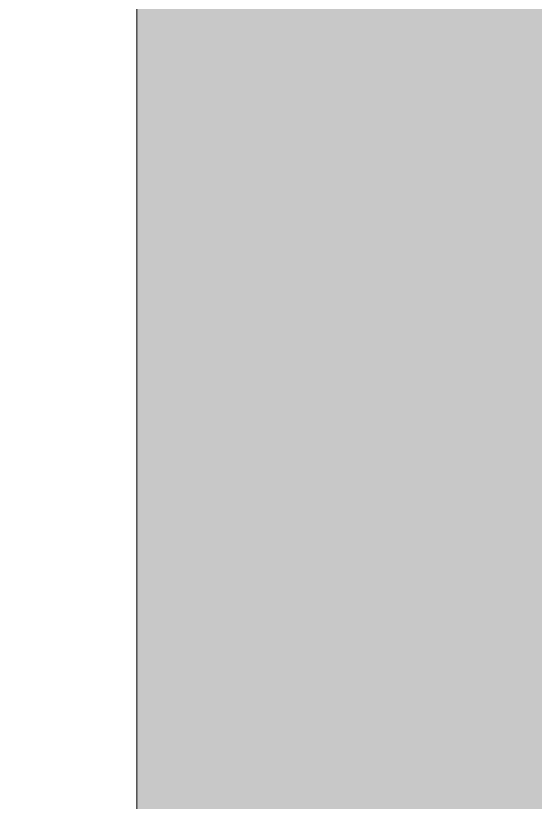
# Model space of a CAD drawing. Header units: inches. Extents: x -4061 to -1937, y 9836 to 11171.
# Drawn here: x -3506.24 to -3500.58, y 10364.71 to 10373.28 of the extents above; entities that cross this region are included whole.
import ezdxf

# ---------------------------------------------------------------- set-up
doc = ezdxf.new("R2010")
doc.units = ezdxf.units.IN
doc.header["$MEASUREMENT"] = 0
for name, color, linetype, lineweight in [('A-DOOR', 31, 'Continuous', 18), ('A-DOOR-7', 31, 'Continuous', 9), ('I-WALL', 2, 'Continuous', 18), ('I-WALL-1', 2, 'Continuous', 5)]:
    doc.layers.add(name, color=color, linetype=linetype, lineweight=lineweight)

# ---------------------------------------------------------------- blocks, each defined once
blk = doc.blocks.new('HOLLOW METAL - UNIT DOOR-2058840-ENLARGED RCP - 1ST FLOOR PLAN - WEST')
at = {"layer": 'A-DOOR-7'}
blk.add_arc((18, -3.25), 36, 180, 270, dxfattribs=at)

msp = doc.modelspace()

# ---------------------------------------------------------------- hatches: boundary and pattern name
at = {"layer": 'I-WALL-1'}
msp.add_hatch(color=256, dxfattribs=at).paths.add_polyline_path([(-3499.1737, 10352.5894), (-3498.9237, 10352.5894), (-3498.9237, 10392.5894), (-3499.1737, 10392.5894), (-3499.1737, 10390.5894), (-3501.1112, 10390.5894), (-3501.1112, 10389.9644), (-3502.9862, 10389.9644), (-3502.9862, 10390.5894), (-3504.9237, 10390.5894), (-3504.9237, 10354.5894), (-3502.9862, 10354.5894), (-3502.9862, 10355.2144), (-3501.1112, 10355.2144), (-3501.1112, 10354.5894), (-3499.1737, 10354.5894), (-3499.1737, 10353.38)], flags=0)

# ---------------------------------------------------------------- linework, layer by layer
at = {"layer": 'I-WALL'}
msp.add_line((-3504.9237, 10390.5894), (-3504.9237, 10356.3394), dxfattribs=at)

# ---------------------------------------------------------------- block references
at = {"layer": 'A-DOOR', "rotation": 270.0000000000004}
msp.add_blockref('HOLLOW METAL - UNIT DOOR-2058840-ENLARGED RCP - 1ST FLOOR PLAN - WEST', (-3501.6737, 10372.5894), dxfattribs=at)

doc.saveas('drawing.dxf')
